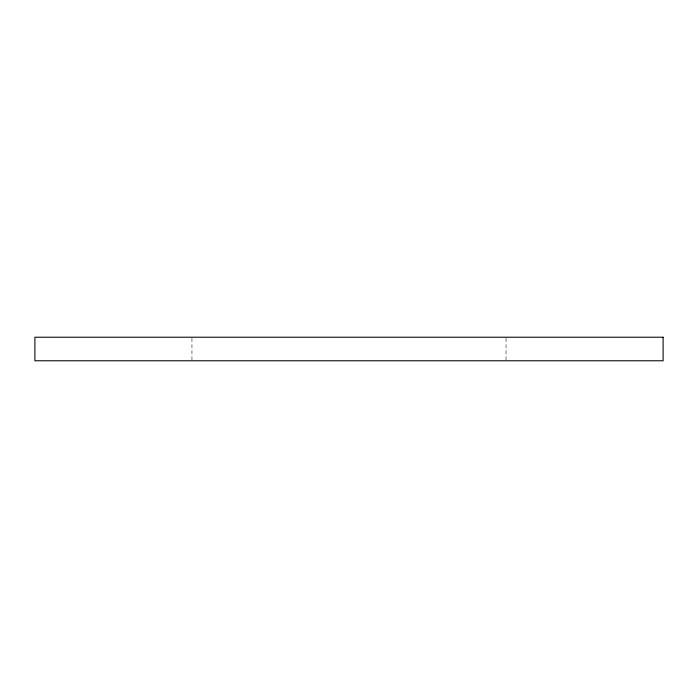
<?xml version="1.0" encoding="UTF-8"?>
<svg xmlns="http://www.w3.org/2000/svg" width="698" height="698" viewBox="0 0 698 698"><rect width="100%" height="100%" fill="white"/><g stroke="black" fill="none" stroke-linecap="round" stroke-linejoin="round"><path stroke-width="0.52" stroke-dasharray="3.49 2.62" d="M506.05 338.294L506.05 360.779M191.95 338.294L191.95 360.779"/><path stroke-width="1.05" d="M663.1 337.221L34.9 337.221L34.9 360.779L663.1 360.779L663.1 337.221"/></g></svg>
